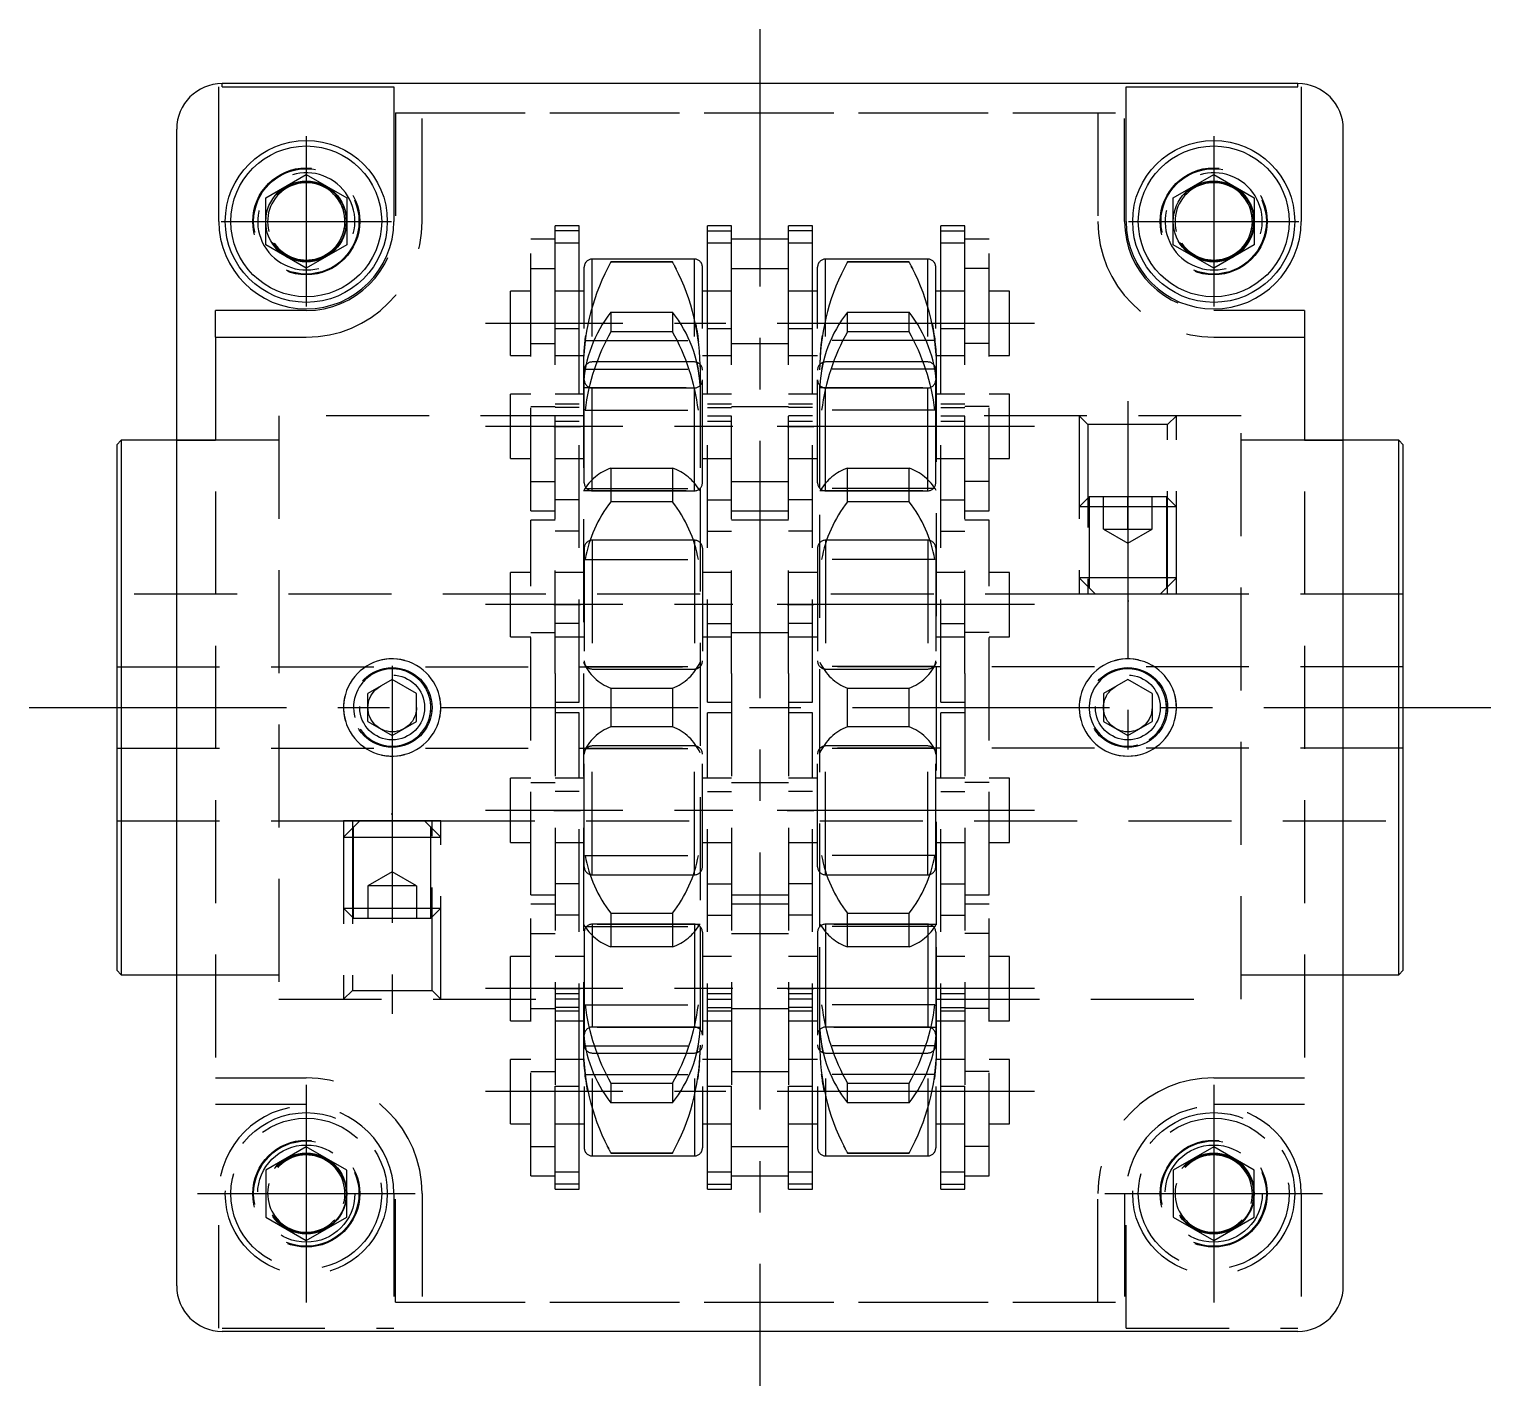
# Model space of a CAD drawing. Extents: x -5 to 184, y -8 to 190.
# Drawn here: x -5.4 to 84.8, y 106.5 to 190.2 of the extents above; entities that cross this region are included whole.
import ezdxf

# ---------------------------------------------------------------- set-up
doc = ezdxf.new("R2010")
doc.units = 0
doc.header["$LTSCALE"] = 0.5
doc.linetypes.add('CENTER', pattern=[50.8, 31.75, -6.35, 6.35, -6.35])
doc.linetypes.add('DASHED', pattern=[19.05, 12.7, -6.35])
for name, color, linetype in [('MSM_CENTER', 1, 'CENTER'), ('MSM_CONTINUOUS', 7, 'CONTINUOUS'), ('MSM_DASHED', 4, 'DASHED')]:
    doc.layers.add(name, color=color, linetype=linetype)

msp = doc.modelspace()

# ---------------------------------------------------------------- linework, layer by layer
at = {"layer": 'MSM_CENTER'}
for p, q in [((39.7, 190.175), (39.7, 106.458)), ((11.7, 183.567), (11.7, 173.067)), ((67.7, 183.567), (67.7, 173.067)), ((6.45, 178.317), (16.95, 178.317)), ((62.45, 178.317), (72.95, 178.317)), ((56.64, 172.016), (22.76, 172.016)), ((62.4, 167.217), (62.4, 145.735)), ((56.64, 165.666), (22.76, 165.666)), ((26.975, 165.665), (28.625, 165.665)), ((52.425, 165.665), (50.775, 165.665)), ((56.64, 154.667), (22.76, 154.667)), ((26.975, 154.667), (28.625, 154.667)), ((52.425, 154.667), (50.775, 154.667)), ((17, 150.898), (17, 129.417)), ((-5.4, 148.317), (84.8, 148.317)), ((56.64, 141.967), (22.76, 141.967)), ((26.975, 141.966), (28.625, 141.966)), ((52.425, 141.966), (50.775, 141.966)), ((56.64, 130.968), (22.76, 130.968)), ((26.975, 130.968), (28.625, 130.968)), ((52.425, 130.968), (50.775, 130.968)), ((11.7, 125.037), (11.7, 111.597)), ((56.64, 124.618), (22.76, 124.618)), ((67.7, 125.037), (67.7, 111.597)), ((4.98, 118.317), (18.42, 118.317)), ((60.98, 118.317), (74.42, 118.317))]:
    msp.add_line(p, q, dxfattribs=at)
at = {"layer": 'MSM_CONTINUOUS'}
for p, q in [((72.9, 186.817), (6.5, 186.817)), ((6.5, 186.624), (6.5, 186.817)), ((72.9, 186.817), (6.5, 186.817)), ((72.9, 186.624), (72.9, 186.817)), ((6.3, 178.317), (6.3, 186.617)), ((6.5, 186.624), (17.1, 186.624)), ((17.1, 186.624), (17.1, 178.317)), ((62.3, 178.317), (62.3, 186.624)), ((62.3, 186.624), (72.9, 186.624)), ((73.1, 186.617), (73.1, 178.317)), ((3.7, 112.617), (3.7, 184.017)), ((75.7, 112.617), (75.7, 184.017)), ((9.2, 179.76), (11.7, 181.204)), ((11.7, 181.204), (14.2, 179.76)), ((65.2, 179.76), (67.7, 181.204)), ((67.7, 181.204), (70.2, 179.76)), ((9.2, 176.873), (9.2, 179.76)), ((14.2, 179.76), (14.2, 176.873)), ((65.2, 176.873), (65.2, 179.76)), ((70.2, 179.76), (70.2, 176.873)), ((11.7, 175.43), (9.2, 176.873)), ((14.2, 176.873), (11.7, 175.43)), ((67.7, 175.43), (65.2, 176.873)), ((70.2, 176.873), (67.7, 175.43)), ((0.283, 164.817), (0, 164.534)), ((0, 164.534), (0, 132.1)), ((0.283, 164.817), (0.283, 131.817)), ((3.7, 164.817), (0.283, 164.817)), ((79.117, 164.817), (75.7, 164.817)), ((79.4, 164.534), (79.117, 164.817)), ((79.117, 131.817), (79.117, 164.817)), ((79.4, 132.1), (79.4, 164.534)), ((0, 132.1), (0.283, 131.817)), ((0.283, 131.817), (3.7, 131.817)), ((75.7, 131.817), (79.117, 131.817)), ((79.117, 131.817), (79.4, 132.1)), ((72.9, 109.817), (6.5, 109.817)), ((72.9, 109.817), (6.5, 109.817))]:
    msp.add_line(p, q, dxfattribs=at)
for centre, radius in [((11.7, 178.317), 5), ((67.7, 178.317), 5), ((11.7, 178.317), 4.654), ((67.7, 178.317), 4.654), ((11.7, 178.317), 2.5), ((67.7, 178.317), 2.5)]:
    msp.add_circle(centre, radius, dxfattribs=at)
for centre, radius, start, end in [((6.5, 184.017), 2.8, 90, 180), ((6.5, 184.017), 2.8, 90, 180), ((72.9, 184.017), 2.8, 0, 90), ((72.9, 184.017), 2.8, 0, 90), ((11.7, 178.317), 5.4, 180, 0), ((67.7, 178.317), 5.4, 180, 0), ((6.5, 112.617), 2.8, 180, 270), ((6.5, 112.617), 2.8, 180, 270), ((72.9, 112.617), 2.8, 270, 0), ((72.9, 112.617), 2.8, 270, 0)]:
    msp.add_arc(centre, radius, start, end, dxfattribs=at)
at = {"layer": 'MSM_DASHED'}
for p, q in [((17.2, 185.017), (17.2, 178.317)), ((17.2, 185.017), (62.2, 185.017)), ((18.85, 178.317), (18.85, 185.017)), ((18.85, 185.017), (60.55, 185.017)), ((60.55, 185.017), (60.55, 178.317)), ((62.2, 178.317), (62.2, 185.017)), ((28.55, 178.046), (27.05, 178.046)), ((27.05, 173.605), (27.05, 178.046)), ((28.55, 177.725), (27.05, 177.725)), ((28.55, 171.696), (28.55, 178.046)), ((37.95, 178.046), (36.45, 178.046)), ((36.45, 171.696), (36.45, 178.046)), ((36.45, 177.725), (37.95, 177.725)), ((37.95, 173.605), (37.95, 178.046)), ((42.95, 178.046), (41.45, 178.046)), ((41.45, 173.605), (41.45, 178.046)), ((42.95, 177.725), (41.45, 177.725)), ((42.95, 171.696), (42.95, 178.046)), ((52.35, 178.046), (50.85, 178.046)), ((50.85, 171.696), (50.85, 178.046)), ((50.85, 177.725), (52.35, 177.725)), ((52.35, 173.605), (52.35, 178.046)), ((27.05, 177.221), (25.55, 177.221)), ((25.55, 160.461), (25.55, 177.221)), ((27.05, 176.996), (28.55, 176.996)), ((36.45, 176.996), (37.95, 176.996)), ((41.45, 177.221), (37.95, 177.221)), ((41.45, 176.996), (42.95, 176.996)), ((50.85, 176.996), (52.35, 176.996)), ((53.85, 177.221), (52.35, 177.221)), ((53.85, 160.461), (53.85, 177.221)), ((35.65, 175.991), (29.35, 175.991)), ((29.35, 161.691), (29.35, 175.991)), ((35.65, 161.691), (35.65, 175.991)), ((50.05, 175.991), (43.75, 175.991)), ((43.75, 161.691), (43.75, 175.991)), ((50.05, 161.691), (50.05, 175.991)), ((25.55, 175.409), (27.05, 175.409)), ((28.85, 162.191), (28.85, 175.491)), ((34.298, 175.817), (30.502, 175.817)), ((30.502, 175.817), (30.502, 175.791)), ((34.298, 175.791), (30.502, 175.791)), ((34.298, 175.817), (34.298, 175.791)), ((36.15, 162.191), (36.15, 175.491)), ((37.95, 175.409), (41.45, 175.409)), ((43.25, 162.191), (43.25, 175.491)), ((48.898, 175.817), (45.102, 175.817)), ((45.102, 175.791), (45.102, 175.817)), ((48.898, 175.791), (45.102, 175.791)), ((48.898, 175.791), (48.898, 175.817)), ((50.55, 162.191), (50.55, 175.491)), ((53.85, 175.409), (52.35, 175.409)), ((24.3, 170.031), (24.3, 174.001)), ((25.55, 174.001), (24.3, 174.001)), ((28.85, 174.001), (27.05, 174.001)), ((27.05, 150.424), (27.05, 173.605)), ((37.95, 174.001), (36.15, 174.001)), ((37.95, 150.424), (37.95, 173.605)), ((43.25, 174.001), (41.45, 174.001)), ((41.45, 150.424), (41.45, 173.605)), ((52.35, 174.001), (50.55, 174.001)), ((52.35, 150.424), (52.35, 173.605)), ((55.1, 174.001), (53.85, 174.001)), ((55.1, 170.031), (55.1, 174.001)), ((6.1, 171.167), (6.1, 172.817)), ((11.7, 172.817), (6.1, 172.817)), ((30.502, 172.711), (34.298, 172.711)), ((30.502, 172.711), (30.502, 171.509)), ((34.298, 172.711), (34.298, 171.509)), ((45.102, 172.711), (48.898, 172.711)), ((45.102, 171.509), (45.102, 172.711)), ((48.898, 171.509), (48.898, 172.711)), ((73.3, 172.817), (67.7, 172.817)), ((73.3, 172.817), (73.3, 171.167)), ((28.55, 171.696), (27.05, 171.696)), ((28.55, 171.695), (27.05, 171.695)), ((28.55, 148.637), (28.55, 171.696)), ((34.298, 171.509), (30.502, 171.509)), ((37.95, 171.696), (36.45, 171.696)), ((36.45, 148.637), (36.45, 171.696)), ((37.95, 171.695), (36.45, 171.695)), ((42.95, 171.696), (41.45, 171.696)), ((42.95, 171.695), (41.45, 171.695)), ((42.95, 148.637), (42.95, 171.696)), ((48.898, 171.509), (45.102, 171.509)), ((52.35, 171.696), (50.85, 171.696)), ((50.85, 148.637), (50.85, 171.696)), ((52.35, 171.695), (50.85, 171.695)), ((6.1, 171.167), (6.1, 123.817)), ((6.1, 171.167), (11.7, 171.167)), ((25.55, 170.78), (27.05, 170.78)), ((28.906, 170.964), (35.894, 170.964)), ((37.95, 170.78), (41.45, 170.78)), ((50.494, 170.964), (43.506, 170.964)), ((53.85, 170.78), (52.35, 170.78)), ((67.7, 171.167), (73.3, 171.167)), ((73.3, 171.167), (73.3, 123.817)), ((24.3, 170.031), (25.55, 170.031)), ((27.05, 170.031), (28.85, 170.031)), ((35.65, 169.641), (29.35, 169.641)), ((35.809, 169.615), (35.894, 169.196)), ((36.15, 170.031), (37.95, 170.031)), ((41.45, 170.031), (43.25, 170.031)), ((43.506, 169.196), (43.59, 169.611)), ((50.05, 169.641), (43.75, 169.641)), ((50.55, 170.031), (52.35, 170.031)), ((53.85, 170.031), (55.1, 170.031)), ((28.8, 169.467), (28.8, 127.167)), ((28.906, 169.196), (28.849, 168.816)), ((28.906, 169.196), (28.956, 169.458)), ((28.906, 169.196), (35.894, 169.196)), ((35.997, 169.489), (36, 169.156)), ((36, 169.467), (36, 161.863)), ((43.4, 169.156), (43.403, 169.493)), ((43.4, 161.863), (43.4, 169.467)), ((50.494, 169.196), (43.506, 169.196)), ((50.446, 169.45), (50.494, 169.196)), ((50.6, 134.903), (50.6, 169.467)), ((28.8, 168.056), (36, 168.056)), ((29.35, 168.041), (35.65, 168.041)), ((43.4, 168.056), (50.6, 168.056)), ((43.75, 168.041), (50.05, 168.041)), ((24.3, 163.681), (24.3, 167.651)), ((25.55, 167.651), (24.3, 167.651)), ((25.55, 166.901), (27.05, 166.901)), ((28.55, 167.651), (27.05, 167.651)), ((28.55, 167.65), (27.05, 167.65)), ((28.55, 167.036), (27.05, 167.036)), ((28.85, 167.651), (28.55, 167.651)), ((36.45, 167.651), (36.15, 167.651)), ((37.95, 167.651), (36.45, 167.651)), ((37.95, 167.65), (36.45, 167.65)), ((37.95, 167.036), (36.45, 167.036)), ((37.95, 166.901), (41.45, 166.901)), ((42.95, 167.651), (41.45, 167.651)), ((42.95, 167.65), (41.45, 167.65)), ((42.95, 167.036), (41.45, 167.036)), ((43.25, 167.651), (42.95, 167.651)), ((50.85, 167.651), (50.55, 167.651)), ((52.35, 167.651), (50.85, 167.651)), ((52.35, 167.65), (50.85, 167.65)), ((52.35, 167.036), (50.85, 167.036)), ((53.85, 166.901), (52.35, 166.901)), ((55.1, 167.651), (53.85, 167.651)), ((55.1, 163.681), (55.1, 167.651)), ((10, 166.317), (10, 130.317)), ((28.8, 166.317), (10, 166.317)), ((28.55, 166.84), (27.05, 166.84)), ((28.55, 166.839), (27.05, 166.839)), ((28.55, 166.307), (27.05, 166.307)), ((27.05, 165.986), (28.55, 165.986)), ((28.906, 166.663), (35.894, 166.663)), ((36.45, 166.84), (37.95, 166.84)), ((36.45, 166.839), (37.95, 166.839)), ((36.45, 166.307), (37.95, 166.307)), ((36.45, 165.986), (37.95, 165.986)), ((42.95, 166.84), (41.45, 166.84)), ((42.95, 166.839), (41.45, 166.839)), ((42.95, 166.307), (41.45, 166.307)), ((41.45, 165.986), (42.95, 165.986)), ((50.494, 166.663), (43.506, 166.663)), ((69.4, 166.317), (50.6, 166.317)), ((50.85, 166.84), (52.35, 166.84)), ((50.85, 166.839), (52.35, 166.839)), ((50.85, 166.307), (52.35, 166.307)), ((50.85, 165.986), (52.35, 165.986)), ((59.4, 166.317), (59.4, 155.317)), ((59.4, 166.317), (59.942, 165.775)), ((64.859, 165.775), (65.4, 166.317)), ((65.4, 155.317), (65.4, 166.317)), ((69.4, 130.317), (69.4, 166.317)), ((38.025, 165.665), (36.375, 165.665)), ((41.375, 165.665), (43.025, 165.665)), ((59.942, 165.775), (59.942, 155.314)), ((64.859, 165.775), (59.942, 165.775)), ((64.859, 155.314), (64.859, 165.775)), ((3.7, 164.817), (6.1, 164.817)), ((3.7, 164.817), (6.1, 164.817)), ((10, 164.817), (3.7, 164.817)), ((75.7, 164.817), (69.4, 164.817)), ((73.3, 164.817), (75.7, 164.817)), ((73.3, 164.817), (75.7, 164.817)), ((24.3, 163.681), (25.55, 163.681)), ((27.05, 163.681), (28.55, 163.681)), ((27.05, 163.68), (28.55, 163.68)), ((28.55, 163.681), (28.85, 163.681)), ((36.15, 163.681), (36.45, 163.681)), ((36.45, 163.681), (37.95, 163.681)), ((36.45, 163.68), (37.95, 163.68)), ((41.45, 163.681), (42.95, 163.681)), ((41.45, 163.68), (42.95, 163.68)), ((42.95, 163.681), (43.25, 163.681)), ((50.55, 163.681), (50.85, 163.681)), ((50.85, 163.681), (52.35, 163.681)), ((50.85, 163.68), (52.35, 163.68)), ((53.85, 163.681), (55.1, 163.681)), ((30.502, 163.095), (34.298, 163.095)), ((30.502, 163.095), (30.502, 161.012)), ((34.298, 163.095), (34.298, 161.012)), ((45.102, 163.095), (48.898, 163.095)), ((45.102, 161.012), (45.102, 163.095)), ((48.898, 161.012), (48.898, 163.095)), ((25.55, 162.272), (27.05, 162.272)), ((28.8, 161.706), (36, 161.706)), ((28.906, 161.833), (35.894, 161.833)), ((29.35, 161.691), (35.65, 161.691)), ((36, 161.834), (36, 134.8)), ((37.95, 162.272), (41.45, 162.272)), ((43.4, 134.8), (43.4, 161.834)), ((43.4, 161.706), (50.6, 161.706)), ((50.494, 161.833), (43.506, 161.833)), ((43.75, 161.691), (50.05, 161.691)), ((53.85, 162.272), (52.35, 162.272)), ((28.55, 161.13), (27.05, 161.13)), ((28.55, 161.13), (27.05, 161.13)), ((34.298, 161.012), (30.502, 161.012)), ((36.45, 161.13), (37.95, 161.13)), ((36.45, 161.13), (37.95, 161.13)), ((42.95, 161.13), (41.45, 161.13)), ((42.95, 161.13), (41.45, 161.13)), ((48.898, 161.012), (45.102, 161.012)), ((50.85, 161.13), (52.35, 161.13)), ((50.85, 161.13), (52.35, 161.13)), ((60.014, 161.317), (59.4, 160.703)), ((65.4, 160.703), (59.4, 160.703)), ((64.787, 161.317), (60.014, 161.317)), ((60.014, 161.317), (60.014, 155.703)), ((60.9, 159.317), (60.9, 161.317)), ((62.4, 159.317), (62.4, 161.317)), ((63.9, 159.317), (63.9, 161.317)), ((65.4, 160.703), (64.787, 161.317)), ((64.787, 161.317), (64.787, 155.703)), ((25.55, 160.461), (27.05, 160.461)), ((25.55, 136.762), (25.55, 159.872)), ((27.05, 159.872), (25.55, 159.872)), ((37.95, 160.461), (41.45, 160.461)), ((41.45, 159.872), (37.95, 159.872)), ((52.35, 160.461), (53.85, 160.461)), ((53.85, 159.872), (52.35, 159.872)), ((53.85, 136.762), (53.85, 159.872)), ((28.55, 159.203), (27.05, 159.203)), ((28.55, 159.202), (27.05, 159.202)), ((36.45, 159.203), (37.95, 159.203)), ((36.45, 159.202), (37.95, 159.202)), ((42.95, 159.203), (41.45, 159.203)), ((42.95, 159.202), (41.45, 159.202)), ((50.85, 159.203), (52.35, 159.203)), ((50.85, 159.202), (52.35, 159.202)), ((60.9, 159.317), (63.9, 159.317)), ((60.9, 159.317), (62.4, 158.451)), ((62.4, 158.451), (63.9, 159.317)), ((28.85, 158.142), (28.85, 151.192)), ((35.65, 158.642), (29.35, 158.642)), ((29.35, 158.642), (29.35, 150.692)), ((35.65, 158.642), (35.65, 150.692)), ((36.15, 158.142), (36.15, 151.192)), ((43.25, 158.142), (43.25, 151.192)), ((50.05, 158.642), (43.75, 158.642)), ((43.75, 158.642), (43.75, 150.692)), ((50.05, 158.642), (50.05, 150.692)), ((50.55, 158.142), (50.55, 151.192)), ((28.906, 157.447), (35.894, 157.447)), ((50.494, 157.447), (43.506, 157.447)), ((24.3, 152.682), (24.3, 156.652)), ((25.55, 156.652), (24.3, 156.652)), ((28.85, 156.652), (27.05, 156.652)), ((28.55, 156.652), (27.05, 156.652)), ((37.95, 156.652), (36.15, 156.652)), ((37.95, 156.652), (36.45, 156.652)), ((43.25, 156.652), (41.45, 156.652)), ((42.95, 156.652), (41.45, 156.652)), ((52.35, 156.652), (50.55, 156.652)), ((52.35, 156.652), (50.85, 156.652)), ((55.1, 156.652), (53.85, 156.652)), ((55.1, 152.682), (55.1, 156.652)), ((59.4, 156.317), (60.4, 155.317)), ((65.4, 156.317), (59.4, 156.317)), ((64.4, 155.317), (65.4, 156.317)), ((36, 155.317), (0, 155.317)), ((59.95, 155.317), (43.4, 155.317)), ((65.4, 155.317), (59.4, 155.317)), ((65.4, 155.317), (59.4, 155.317)), ((64.4, 155.317), (60.4, 155.317)), ((79.4, 155.317), (64.851, 155.317)), ((38.025, 154.667), (36.375, 154.667)), ((41.375, 154.667), (43.025, 154.667)), ((62.468, 154.871), (62.4, 154.871)), ((28.55, 153.493), (27.05, 153.493)), ((28.55, 153.493), (27.05, 153.493)), ((36.45, 153.493), (37.95, 153.493)), ((36.45, 153.493), (37.95, 153.493)), ((42.95, 153.493), (41.45, 153.493)), ((42.95, 153.493), (41.45, 153.493)), ((50.85, 153.493), (52.35, 153.493)), ((50.85, 153.493), (52.35, 153.493)), ((24.3, 152.682), (25.55, 152.682)), ((25.55, 152.946), (27.05, 152.946)), ((27.05, 152.682), (28.85, 152.682)), ((27.05, 152.682), (28.55, 152.682)), ((36.15, 152.682), (37.95, 152.682)), ((36.45, 152.682), (37.95, 152.682)), ((37.95, 152.946), (41.45, 152.946)), ((41.45, 152.682), (43.25, 152.682)), ((41.45, 152.682), (42.95, 152.682)), ((50.55, 152.682), (52.35, 152.682)), ((50.85, 152.682), (52.35, 152.682)), ((53.85, 152.946), (52.35, 152.946)), ((53.85, 152.682), (55.1, 152.682)), ((0, 150.817), (36, 150.817)), ((28.906, 150.849), (35.894, 150.849)), ((29.35, 150.692), (35.65, 150.692)), ((35.831, 150.727), (35.894, 150.849)), ((79.4, 150.817), (43.4, 150.817)), ((50.494, 150.849), (43.506, 150.849)), ((43.506, 150.849), (43.572, 150.722)), ((43.75, 150.692), (50.05, 150.692)), ((17, 150.049), (15.5, 149.183)), ((18.5, 149.183), (17, 150.049)), ((27.05, 150.423), (27.05, 124.938)), ((37.95, 150.423), (37.95, 124.938)), ((41.45, 150.423), (41.45, 124.938)), ((52.35, 150.423), (52.35, 124.938)), ((62.4, 150.049), (60.9, 149.183)), ((63.9, 149.183), (62.4, 150.049)), ((15.5, 147.451), (15.5, 149.183)), ((18.5, 147.451), (18.5, 149.183)), ((30.502, 149.519), (34.298, 149.519)), ((30.502, 149.519), (30.502, 147.114)), ((34.298, 149.519), (34.298, 147.114)), ((45.102, 149.519), (48.898, 149.519)), ((45.102, 147.114), (45.102, 149.519)), ((48.898, 147.114), (48.898, 149.519)), ((60.9, 149.183), (60.9, 147.451)), ((63.9, 149.183), (63.9, 147.451)), ((27.05, 148.637), (28.55, 148.637)), ((27.05, 148.637), (28.55, 148.637)), ((28.55, 147.997), (27.05, 147.997)), ((28.55, 147.996), (27.05, 147.996)), ((28.55, 124.938), (28.55, 147.997)), ((36.45, 148.637), (37.95, 148.637)), ((36.45, 148.637), (37.95, 148.637)), ((36.45, 124.938), (36.45, 147.997)), ((37.95, 147.997), (36.45, 147.997)), ((37.95, 147.996), (36.45, 147.996)), ((41.45, 148.637), (42.95, 148.637)), ((41.45, 148.637), (42.95, 148.637)), ((42.95, 147.997), (41.45, 147.997)), ((42.95, 147.996), (41.45, 147.996)), ((42.95, 124.938), (42.95, 147.997)), ((50.85, 148.637), (52.35, 148.637)), ((50.85, 148.637), (52.35, 148.637)), ((50.85, 124.938), (50.85, 147.997)), ((52.35, 147.997), (50.85, 147.997)), ((52.35, 147.996), (50.85, 147.996)), ((15.5, 147.451), (17, 146.585)), ((17, 146.585), (18.5, 147.451)), ((34.298, 147.114), (30.502, 147.114)), ((48.898, 147.114), (45.102, 147.114)), ((60.9, 147.451), (62.4, 146.585)), ((62.4, 146.585), (63.9, 147.451)), ((0, 145.817), (36, 145.817)), ((28.85, 138.492), (28.85, 145.442)), ((28.906, 145.784), (35.894, 145.784)), ((35.65, 145.942), (29.35, 145.942)), ((29.35, 137.992), (29.35, 145.942)), ((35.65, 137.992), (35.65, 145.942)), ((35.894, 145.784), (35.828, 145.911)), ((36.15, 138.492), (36.15, 145.442)), ((43.25, 138.492), (43.25, 145.442)), ((79.4, 145.817), (43.4, 145.817)), ((43.569, 145.906), (43.506, 145.784)), ((50.494, 145.784), (43.506, 145.784)), ((50.05, 145.942), (43.75, 145.942)), ((43.75, 137.992), (43.75, 145.942)), ((50.05, 137.992), (50.05, 145.942)), ((50.55, 138.492), (50.55, 145.442)), ((24.3, 139.982), (24.3, 143.952)), ((25.55, 143.952), (24.3, 143.952)), ((25.55, 143.688), (27.05, 143.688)), ((28.55, 143.952), (27.05, 143.952)), ((28.55, 143.951), (27.05, 143.951)), ((28.85, 143.952), (28.55, 143.952)), ((36.45, 143.952), (36.15, 143.952)), ((37.95, 143.952), (36.45, 143.952)), ((37.95, 143.951), (36.45, 143.951)), ((37.95, 143.688), (41.45, 143.688)), ((42.95, 143.952), (41.45, 143.952)), ((42.95, 143.951), (41.45, 143.951)), ((43.25, 143.952), (42.95, 143.952)), ((50.85, 143.952), (50.55, 143.952)), ((52.35, 143.952), (50.85, 143.952)), ((52.35, 143.951), (50.85, 143.951)), ((53.85, 143.688), (52.35, 143.688)), ((55.1, 143.952), (53.85, 143.952)), ((55.1, 139.982), (55.1, 143.952)), ((28.55, 143.141), (27.05, 143.141)), ((28.55, 143.14), (27.05, 143.14)), ((36.45, 143.141), (37.95, 143.141)), ((36.45, 143.14), (37.95, 143.14)), ((42.95, 143.141), (41.45, 143.141)), ((42.95, 143.14), (41.45, 143.14)), ((50.85, 143.141), (52.35, 143.141)), ((50.85, 143.14), (52.35, 143.14)), ((16.932, 141.762), (17, 141.763)), ((38.025, 141.966), (36.375, 141.966)), ((41.375, 141.966), (43.025, 141.966)), ((0, 141.317), (14.549, 141.317)), ((14, 141.317), (14, 130.317)), ((15, 141.317), (14, 140.317)), ((14, 141.317), (20, 141.317)), ((20, 141.317), (14, 141.317)), ((14.542, 141.32), (14.542, 130.858)), ((14.613, 135.317), (14.613, 140.93)), ((15, 141.317), (19, 141.317)), ((20, 140.317), (19, 141.317)), ((19.387, 135.317), (19.387, 140.93)), ((19.45, 141.317), (36, 141.317)), ((19.459, 130.858), (19.459, 141.32)), ((20, 130.317), (20, 141.317)), ((43.4, 141.317), (79.4, 141.317)), ((14, 140.317), (20, 140.317)), ((24.3, 139.982), (25.55, 139.982)), ((27.05, 139.982), (28.55, 139.982)), ((27.05, 139.981), (28.55, 139.981)), ((28.55, 139.982), (28.85, 139.982)), ((36.15, 139.982), (36.45, 139.982)), ((36.45, 139.982), (37.95, 139.982)), ((36.45, 139.981), (37.95, 139.981)), ((41.45, 139.982), (42.95, 139.982)), ((41.45, 139.981), (42.95, 139.981)), ((42.95, 139.982), (43.25, 139.982)), ((50.55, 139.982), (50.85, 139.982)), ((50.85, 139.982), (52.35, 139.982)), ((50.85, 139.981), (52.35, 139.981)), ((53.85, 139.982), (55.1, 139.982)), ((28.906, 139.186), (35.894, 139.186)), ((50.494, 139.186), (43.506, 139.186)), ((17, 138.183), (15.5, 137.317)), ((18.5, 137.317), (17, 138.183)), ((15.5, 137.317), (15.5, 135.317)), ((18.5, 137.317), (15.5, 137.317)), ((17, 137.317), (17, 135.317)), ((18.5, 137.317), (18.5, 135.317)), ((28.55, 137.432), (27.05, 137.432)), ((28.55, 137.431), (27.05, 137.431)), ((29.35, 137.992), (35.65, 137.992)), ((36.45, 137.432), (37.95, 137.432)), ((36.45, 137.431), (37.95, 137.431)), ((42.95, 137.432), (41.45, 137.432)), ((42.95, 137.431), (41.45, 137.431)), ((43.75, 137.992), (50.05, 137.992)), ((50.85, 137.432), (52.35, 137.432)), ((50.85, 137.431), (52.35, 137.431)), ((25.55, 136.762), (27.05, 136.762)), ((37.95, 136.762), (41.45, 136.762)), ((52.35, 136.762), (53.85, 136.762)), ((14, 135.93), (14.613, 135.317)), ((14, 135.93), (20, 135.93)), ((14.613, 135.317), (19.387, 135.317)), ((19.387, 135.317), (20, 135.93)), ((25.55, 119.413), (25.55, 136.173)), ((27.05, 136.173), (25.55, 136.173)), ((28.55, 135.504), (27.05, 135.504)), ((28.55, 135.503), (27.05, 135.503)), ((30.502, 135.621), (34.298, 135.621)), ((30.502, 135.621), (30.502, 133.539)), ((34.298, 135.621), (34.298, 133.539)), ((36.45, 135.504), (37.95, 135.504)), ((36.45, 135.503), (37.95, 135.503)), ((41.45, 136.173), (37.95, 136.173)), ((42.95, 135.504), (41.45, 135.504)), ((42.95, 135.503), (41.45, 135.503)), ((45.102, 133.539), (45.102, 135.621)), ((45.102, 135.621), (48.898, 135.621)), ((48.898, 133.539), (48.898, 135.621)), ((50.85, 135.504), (52.35, 135.504)), ((50.85, 135.503), (52.35, 135.503)), ((53.85, 136.173), (52.35, 136.173)), ((53.85, 119.413), (53.85, 136.173)), ((36, 134.928), (28.8, 134.928)), ((28.85, 134.443), (28.85, 121.143)), ((28.906, 134.8), (35.894, 134.8)), ((35.65, 134.943), (29.35, 134.943)), ((29.35, 134.943), (29.35, 120.643)), ((35.65, 134.943), (35.65, 120.643)), ((36, 134.77), (36, 127.167)), ((36.15, 134.443), (36.15, 121.143)), ((43.25, 134.443), (43.25, 121.143)), ((50.6, 134.928), (43.4, 134.928)), ((43.4, 127.167), (43.4, 134.77)), ((50.494, 134.8), (43.506, 134.8)), ((50.05, 134.943), (43.75, 134.943)), ((43.75, 134.943), (43.75, 120.643)), ((50.05, 134.943), (50.05, 120.643)), ((50.55, 134.443), (50.55, 121.143)), ((50.6, 127.167), (50.6, 134.879)), ((25.55, 134.361), (27.05, 134.361)), ((34.298, 133.539), (30.502, 133.539)), ((37.95, 134.361), (41.45, 134.361)), ((48.898, 133.539), (45.102, 133.539)), ((53.85, 134.361), (52.35, 134.361)), ((25.55, 132.953), (24.3, 132.953)), ((24.3, 128.983), (24.3, 132.953)), ((28.85, 132.953), (27.05, 132.953)), ((28.55, 132.953), (27.05, 132.953)), ((37.95, 132.953), (36.15, 132.953)), ((37.95, 132.953), (36.45, 132.953)), ((43.25, 132.953), (41.45, 132.953)), ((42.95, 132.953), (41.45, 132.953)), ((52.35, 132.953), (50.55, 132.953)), ((52.35, 132.953), (50.85, 132.953)), ((55.1, 132.953), (53.85, 132.953)), ((55.1, 128.983), (55.1, 132.953)), ((3.7, 131.817), (6.1, 131.817)), ((3.7, 131.817), (6.1, 131.817)), ((3.7, 131.817), (10, 131.817)), ((69.4, 131.817), (75.7, 131.817)), ((73.3, 131.817), (75.7, 131.817)), ((73.3, 131.817), (75.7, 131.817)), ((14.542, 130.858), (14, 130.317)), ((14.542, 130.858), (19.459, 130.858)), ((20, 130.317), (19.459, 130.858)), ((38.025, 130.968), (36.375, 130.968)), ((41.375, 130.968), (43.025, 130.968)), ((10, 130.317), (28.8, 130.317)), ((28.55, 130.648), (27.05, 130.648)), ((28.55, 130.327), (27.05, 130.327)), ((28.906, 129.97), (35.894, 129.97)), ((37.95, 130.648), (36.45, 130.648)), ((36.45, 130.327), (37.95, 130.327)), ((42.95, 130.648), (41.45, 130.648)), ((42.95, 130.327), (41.45, 130.327)), ((50.494, 129.97), (43.506, 129.97)), ((50.6, 130.317), (69.4, 130.317)), ((52.35, 130.648), (50.85, 130.648)), ((50.85, 130.327), (52.35, 130.327)), ((25.55, 129.732), (27.05, 129.732)), ((28.55, 129.794), (27.05, 129.794)), ((28.55, 129.794), (27.05, 129.794)), ((27.05, 129.598), (28.55, 129.598)), ((36.45, 129.794), (37.95, 129.794)), ((36.45, 129.794), (37.95, 129.794)), ((36.45, 129.598), (37.95, 129.598)), ((37.95, 129.732), (41.45, 129.732)), ((42.95, 129.794), (41.45, 129.794)), ((42.95, 129.794), (41.45, 129.794)), ((41.45, 129.598), (42.95, 129.598)), ((50.85, 129.794), (52.35, 129.794)), ((50.85, 129.794), (52.35, 129.794)), ((50.85, 129.598), (52.35, 129.598)), ((53.85, 129.732), (52.35, 129.732)), ((24.3, 128.983), (25.55, 128.983)), ((27.05, 128.983), (28.85, 128.983)), ((27.05, 128.983), (28.55, 128.983)), ((36, 128.578), (28.8, 128.578)), ((35.65, 128.593), (29.35, 128.593)), ((36.15, 128.983), (37.95, 128.983)), ((36.45, 128.983), (37.95, 128.983)), ((41.45, 128.983), (43.25, 128.983)), ((41.45, 128.983), (42.95, 128.983)), ((50.6, 128.578), (43.4, 128.578)), ((50.05, 128.593), (43.75, 128.593)), ((50.55, 128.983), (52.35, 128.983)), ((50.85, 128.983), (52.35, 128.983)), ((53.85, 128.983), (55.1, 128.983)), ((28.906, 127.438), (35.894, 127.438)), ((28.954, 127.184), (28.906, 127.438)), ((35.894, 127.438), (35.81, 127.022)), ((36, 127.477), (35.997, 127.141)), ((43.403, 127.145), (43.4, 127.477)), ((50.494, 127.438), (43.506, 127.438)), ((43.591, 127.018), (43.506, 127.438)), ((50.494, 127.438), (50.444, 127.175)), ((50.494, 127.438), (50.551, 127.818)), ((25.55, 126.603), (24.3, 126.603)), ((24.3, 122.633), (24.3, 126.603)), ((28.85, 126.603), (27.05, 126.603)), ((29.35, 126.993), (35.65, 126.993)), ((37.95, 126.603), (36.15, 126.603)), ((43.25, 126.603), (41.45, 126.603)), ((43.75, 126.993), (50.05, 126.993)), ((52.35, 126.603), (50.55, 126.603)), ((55.1, 126.603), (53.85, 126.603)), ((55.1, 122.633), (55.1, 126.603)), ((6.1, 125.467), (11.7, 125.467)), ((25.55, 125.853), (27.05, 125.853)), ((28.906, 125.67), (35.894, 125.67)), ((37.95, 125.853), (41.45, 125.853)), ((50.494, 125.67), (43.506, 125.67)), ((53.85, 125.853), (52.35, 125.853)), ((67.7, 125.467), (73.3, 125.467)), ((27.05, 124.938), (28.55, 124.938)), ((27.05, 118.588), (27.05, 124.938)), ((27.05, 124.938), (28.55, 124.938)), ((28.55, 118.588), (28.55, 124.938)), ((30.502, 125.125), (34.298, 125.125)), ((30.502, 125.125), (30.502, 123.923)), ((34.298, 125.125), (34.298, 123.923)), ((36.45, 124.938), (37.95, 124.938)), ((36.45, 118.588), (36.45, 124.938)), ((36.45, 124.938), (37.95, 124.938)), ((37.95, 118.588), (37.95, 124.938)), ((41.45, 124.938), (42.95, 124.938)), ((41.45, 118.588), (41.45, 124.938)), ((41.45, 124.938), (42.95, 124.938)), ((42.95, 118.588), (42.95, 124.938)), ((45.102, 125.125), (48.898, 125.125)), ((45.102, 123.923), (45.102, 125.125)), ((48.898, 123.923), (48.898, 125.125)), ((50.85, 124.938), (52.35, 124.938)), ((50.85, 118.588), (50.85, 124.938)), ((50.85, 124.938), (52.35, 124.938)), ((52.35, 118.588), (52.35, 124.938)), ((11.7, 123.817), (6.1, 123.817)), ((34.298, 123.923), (30.502, 123.923)), ((48.898, 123.923), (45.102, 123.923)), ((73.3, 123.817), (67.7, 123.817)), ((24.3, 122.633), (25.55, 122.633)), ((27.05, 122.633), (28.85, 122.633)), ((36.15, 122.633), (37.95, 122.633)), ((41.45, 122.633), (43.25, 122.633)), ((50.55, 122.633), (52.35, 122.633)), ((53.85, 122.633), (55.1, 122.633)), ((11.7, 121.204), (9.2, 119.76)), ((14.2, 119.76), (11.7, 121.204)), ((25.55, 121.224), (27.05, 121.224)), ((37.95, 121.224), (41.45, 121.224)), ((53.85, 121.224), (52.35, 121.224)), ((67.7, 121.204), (65.2, 119.76)), ((70.2, 119.76), (67.7, 121.204)), ((29.35, 120.643), (35.65, 120.643)), ((30.502, 120.843), (34.298, 120.843)), ((30.502, 120.843), (30.502, 120.817)), ((30.502, 120.817), (34.298, 120.817)), ((34.298, 120.843), (34.298, 120.817)), ((43.75, 120.643), (50.05, 120.643)), ((45.102, 120.843), (48.898, 120.843)), ((45.102, 120.817), (45.102, 120.843)), ((45.102, 120.817), (48.898, 120.817)), ((48.898, 120.817), (48.898, 120.843)), ((9.2, 119.76), (9.2, 116.873)), ((14.2, 116.873), (14.2, 119.76)), ((25.55, 119.413), (27.05, 119.413)), ((28.55, 119.638), (27.05, 119.638)), ((37.95, 119.638), (36.45, 119.638)), ((37.95, 119.413), (41.45, 119.413)), ((42.95, 119.638), (41.45, 119.638)), ((52.35, 119.638), (50.85, 119.638)), ((52.35, 119.413), (53.85, 119.413)), ((65.2, 119.76), (65.2, 116.873)), ((70.2, 116.873), (70.2, 119.76)), ((6.3, 110.017), (6.3, 118.317)), ((17.1, 118.317), (17.1, 110.01)), ((17.2, 111.617), (17.2, 118.317)), ((18.85, 118.317), (18.85, 111.617)), ((28.55, 118.909), (27.05, 118.909)), ((27.05, 118.588), (28.55, 118.588)), ((36.45, 118.909), (37.95, 118.909)), ((36.45, 118.588), (37.95, 118.588)), ((42.95, 118.909), (41.45, 118.909)), ((41.45, 118.588), (42.95, 118.588)), ((50.85, 118.909), (52.35, 118.909)), ((50.85, 118.588), (52.35, 118.588)), ((60.55, 111.617), (60.55, 118.317)), ((62.2, 118.317), (62.2, 111.617)), ((62.3, 110.01), (62.3, 118.317)), ((73.1, 118.317), (73.1, 110.017)), ((9.2, 116.873), (11.7, 115.43)), ((11.7, 115.43), (14.2, 116.873)), ((65.2, 116.873), (67.7, 115.43)), ((67.7, 115.43), (70.2, 116.873)), ((17.2, 111.617), (62.2, 111.617)), ((18.85, 111.617), (60.55, 111.617)), ((6.5, 110.01), (17.1, 110.01)), ((62.3, 110.01), (72.9, 110.01))]:
    msp.add_line(p, q, dxfattribs=at)
for centre, radius in [((11.7, 178.317), 3.3), ((11.7, 178.317), 3.25), ((67.7, 178.317), 3.3), ((67.7, 178.317), 3.25), ((11.7, 178.317), 2.459), ((67.7, 178.317), 2.459), ((17, 148.317), 2.459), ((62.4, 148.317), 2.459), ((17, 148.317), 2), ((17, 148.317), 1.5), ((62.4, 148.317), 2), ((62.4, 148.317), 1.5), ((11.7, 118.317), 5), ((11.7, 118.317), 4.654), ((67.7, 118.317), 5), ((67.7, 118.317), 4.654), ((11.7, 118.317), 3.3), ((11.7, 118.317), 3.25), ((11.7, 118.317), 3), ((67.7, 118.317), 3.3), ((67.7, 118.317), 3.25), ((67.7, 118.317), 3), ((11.7, 118.317), 2.5), ((11.7, 118.317), 2.459), ((67.7, 118.317), 2.5), ((67.7, 118.317), 2.459)]:
    msp.add_circle(centre, radius, dxfattribs=at)
for centre, radius, start, end in [((11.7, 178.317), 3, 345, 285), ((67.7, 178.317), 3, 345, 285), ((11.7, 178.317), 2.386, 345, 285), ((11.7, 178.317), 2.387, 255, 195), ((67.7, 178.317), 2.386, 345, 285), ((67.7, 178.317), 2.387, 255, 195), ((11.7, 178.317), 5.5, 270, 0), ((11.7, 178.317), 7.15, 270, 0), ((67.7, 178.317), 7.15, 180, 270), ((67.7, 178.317), 5.5, 180, 270), ((29.35, 175.491), 0.5, 90, 180), ((35.65, 175.491), 0.5, 0, 90), ((43.75, 175.491), 0.5, 90, 180), ((50.05, 175.491), 0.5, 0, 90), ((42.395, 169.227), 13.597, 151.00982, 178.99018), ((41.5, 169.467), 12.7, 150, 150.39496), ((23.3, 169.467), 12.7, 27.7209, 30), ((22.405, 169.227), 13.597, 1.00982, 28.99018), ((56.995, 169.227), 13.597, 151.00982, 178.99018), ((56.1, 169.467), 12.7, 150, 150.39496), ((37.9, 169.467), 12.7, 27.7209, 30), ((37.005, 169.227), 13.597, 1.00982, 28.99018), ((36.703, 167.798), 7.912, 141.61347, 177.30692), ((28.097, 167.798), 7.912, 2.69308, 38.38653), ((51.303, 167.798), 7.912, 141.61347, 177.30692), ((42.697, 167.798), 7.912, 2.69308, 38.38653), ((41.974, 165.046), 13.168, 150.60595, 172.94279), ((22.826, 165.046), 13.168, 7.05721, 29.39405), ((23.3, 169.467), 12.7, 6.54268, 11.40873), ((56.574, 165.046), 13.168, 150.60595, 172.94279), ((37.426, 165.046), 13.168, 7.05721, 29.39405), ((37.9, 169.467), 12.7, 0, 11.40873), ((41.5, 169.467), 12.7, 171.81774, 180), ((56.1, 169.467), 12.7, 171.81774, 179.85938), ((29.35, 169.141), 0.5, 90, 180), ((35.65, 169.141), 0.5, 0, 90), ((23.3, 169.467), 12.7, 0.14062, 0.49467), ((43.75, 169.141), 0.5, 90, 180), ((50.05, 169.141), 0.5, 0, 90), ((29.35, 168.541), 0.5, 180, 270), ((35.65, 168.541), 0.5, 270, 0), ((43.75, 168.541), 0.5, 180, 270), ((50.05, 168.541), 0.5, 270, 0), ((31.559, 160.108), 3.168, 109.50248, 149.72446), ((33.241, 160.108), 3.168, 30.27554, 70.49752), ((46.159, 160.108), 3.168, 109.50248, 149.72446), ((47.841, 160.108), 3.168, 30.27554, 70.49752), ((29.35, 162.191), 0.5, 180, 270), ((35.65, 162.191), 0.5, 270, 0), ((43.75, 162.191), 0.5, 180, 270), ((50.05, 162.191), 0.5, 270, 0), ((36.805, 156.052), 8.022, 141.80093, 169.98371), ((27.995, 156.052), 8.022, 10.01629, 38.19907), ((51.405, 156.052), 8.022, 141.80093, 169.98371), ((42.595, 156.052), 8.022, 10.01629, 38.19907), ((29.35, 158.142), 0.5, 90, 180), ((35.65, 158.142), 0.5, 0, 90), ((43.75, 158.142), 0.5, 90, 180), ((50.05, 158.142), 0.5, 0, 90), ((17, 148.317), 3, 345, 285), ((17, 148.317), 3, 75, 15), ((17, 148.317), 2.387, 345, 285), ((17, 148.317), 2.387, 255, 195), ((31.494, 152.28), 2.934, 203.33507, 250.22648), ((29.35, 151.192), 0.5, 180, 270), ((33.306, 152.28), 2.934, 289.77352, 336.66493), ((35.65, 151.192), 0.5, 270, 0), ((43.75, 151.192), 0.5, 180, 270), ((46.094, 152.28), 2.934, 203.33507, 250.22648), ((47.906, 152.28), 2.934, 289.77352, 336.66493), ((50.05, 151.192), 0.5, 270, 0), ((62.4, 148.317), 3, 345, 285), ((62.4, 148.317), 3, 255, 195), ((62.4, 148.317), 2.387, 345, 285), ((62.4, 148.317), 2.387, 75, 15), ((31.494, 144.353), 2.934, 109.77352, 156.66493), ((33.306, 144.353), 2.934, 23.33507, 70.22648), ((46.094, 144.353), 2.934, 109.77352, 156.66493), ((47.906, 144.353), 2.934, 23.33507, 70.22648), ((29.35, 145.442), 0.5, 90, 180), ((35.65, 145.442), 0.5, 0, 90), ((43.75, 145.442), 0.5, 90, 180), ((50.05, 145.442), 0.5, 0, 90), ((36.805, 140.582), 8.022, 190.01629, 218.19907), ((27.995, 140.582), 8.022, 321.80093, 349.98371), ((51.405, 140.582), 8.022, 190.01629, 218.19907), ((42.595, 140.582), 8.022, 321.80093, 349.98371), ((29.35, 138.492), 0.5, 180, 270), ((35.65, 138.492), 0.5, 270, 0), ((43.75, 138.492), 0.5, 180, 270), ((50.05, 138.492), 0.5, 270, 0), ((31.559, 136.525), 3.168, 210.27554, 250.49752), ((29.35, 134.443), 0.5, 90, 180), ((33.241, 136.525), 3.168, 289.50248, 329.72446), ((35.65, 134.443), 0.5, 0, 90), ((43.75, 134.443), 0.5, 90, 180), ((46.159, 136.525), 3.168, 210.27554, 250.49752), ((47.841, 136.525), 3.168, 289.50248, 329.72446), ((50.05, 134.443), 0.5, 0, 90), ((41.974, 131.588), 13.168, 187.05721, 209.39405), ((22.826, 131.588), 13.168, 330.60595, 352.94279), ((56.574, 131.588), 13.168, 187.05721, 209.39405), ((37.426, 131.588), 13.168, 330.60595, 352.94279), ((36.703, 128.836), 7.912, 182.69308, 218.38653), ((29.35, 128.093), 0.5, 90, 180), ((28.097, 128.836), 7.912, 321.61347, 357.30692), ((35.65, 128.093), 0.5, 0, 90), ((43.75, 128.093), 0.5, 90, 180), ((51.303, 128.836), 7.912, 182.69308, 218.38653), ((42.697, 128.836), 7.912, 321.61347, 357.30692), ((50.05, 128.093), 0.5, 0, 90), ((29.35, 127.493), 0.5, 180, 270), ((35.65, 127.493), 0.5, 270, 0), ((43.75, 127.493), 0.5, 180, 270), ((50.05, 127.493), 0.5, 270, 0), ((41.5, 127.167), 12.7, 180, 191.40873), ((42.395, 127.407), 13.597, 181.00982, 208.99018), ((22.405, 127.407), 13.597, 331.00982, 358.99018), ((23.3, 127.167), 12.7, 351.81774, 359.85938), ((56.995, 127.407), 13.597, 181.00982, 208.99018), ((56.1, 127.167), 12.7, 180.14062, 180.49467), ((37.005, 127.407), 13.597, 331.00982, 358.99018), ((37.9, 127.167), 12.7, 351.81774, 0), ((11.7, 118.317), 7.15, 0, 90), ((56.1, 127.167), 12.7, 186.60676, 191.40873), ((67.7, 118.317), 7.15, 90, 180), ((11.7, 118.317), 5.4, 0, 180), ((67.7, 118.317), 5.4, 0, 180), ((29.35, 121.143), 0.5, 180, 270), ((41.5, 127.167), 12.7, 207.7209, 210), ((23.3, 127.167), 12.7, 330, 330.39496), ((35.65, 121.143), 0.5, 270, 0), ((43.75, 121.143), 0.5, 180, 270), ((56.1, 127.167), 12.7, 207.7209, 210), ((37.9, 127.167), 12.7, 330, 330.39496), ((50.05, 121.143), 0.5, 270, 0), ((11.7, 118.317), 2.386, 345, 285), ((11.7, 118.317), 2.386, 165, 105), ((67.7, 118.317), 2.386, 345, 285), ((67.7, 118.317), 2.386, 165, 105)]:
    msp.add_arc(centre, radius, start, end, dxfattribs=at)

doc.saveas('drawing.dxf')
